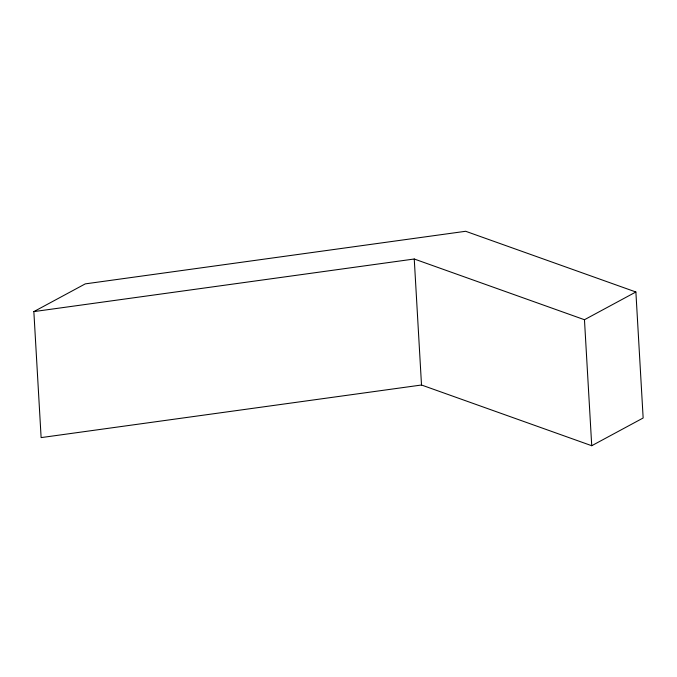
<?xml version="1.0" encoding="UTF-8"?>
<svg xmlns="http://www.w3.org/2000/svg" width="677" height="677" viewBox="0 0 677 677"><rect width="100%" height="100%" fill="white"/><g stroke="black" fill="none" stroke-linecap="round" stroke-linejoin="round"><path stroke-width="1.02" d="M33.85 311.606L85.268 283.875L465.666 231.28L635.881 291.99L643.15 417.997L591.732 445.72L421.509 385.01L41.119 437.604L33.85 311.606L414.248 259.003L584.463 319.722L635.881 291.99M584.463 319.722L591.732 445.72M414.248 259.003L421.509 385.01"/></g></svg>
